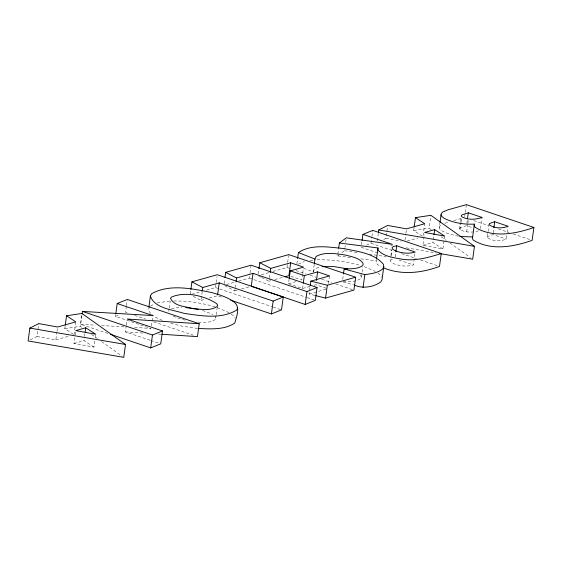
<?xml version="1.0" encoding="UTF-8"?>
<svg xmlns="http://www.w3.org/2000/svg" width="562" height="562" viewBox="0 0 562 562"><rect width="100%" height="100%" fill="white"/><g stroke="black" fill="none" stroke-linecap="round" stroke-linejoin="round"><path stroke-width="0.42" stroke-dasharray="2.81 2.11" d="M376.484 259.124L376.076 262.693L377.762 264.765L381.022 266.845M30.327 339.841L37.001 336.469L38.764 323.6M37.001 336.469L55.835 339.87L56.888 332.149M57.008 331.292L57.598 327M73.327 334.285L64.778 328.658L65.129 326.086M74.036 334.748L75.8 321.878M94.802 341.092L93.98 347.098L73.959 343.48L75.013 335.753M75.132 334.896L75.603 331.468M81.602 327.33L80.176 326.318L81.94 313.448M107.89 333.456L80.717 324.295L82.01 314.861M93.98 347.098L83.977 340.656L84.448 337.228M84.567 336.371L84.918 333.793M95.273 337.657L95.744 334.228M134.529 327.456L151.023 328.426L115.435 316.399L115.674 314.685M126.366 306.311L125.544 312.317L128.846 313.434M126.478 305.454L127.188 300.305M150.054 340.228L125.424 331.903L126.246 325.897M126.359 325.04L126.949 320.747M151.375 325.855L152.787 315.556M168.804 311.411L169.155 308.84M169.274 307.983L170.216 301.12M190.265 293.863L190.736 290.428M193.251 296.336L201.013 300.368L202.187 291.79M206.528 290.111L215.534 287.582L216.124 283.29M216.244 282.433L217.065 276.427M198.316 322.159C203.992 322.314 210.645 323.038 215.394 319.364L216.082 315.514M216.201 314.657L217.262 306.936M224.168 283.501L224.751 279.216M224.709 285.622L234.797 290.863L235.97 282.286M238.674 281.07L249.317 278.078L249.907 273.785M250.027 272.928L250.961 266.065M258.26 273.912L258.963 268.762M261.695 277.502L269.029 281.239L269.388 278.661M269.5 277.804L270.09 273.511M272.907 271.446L286.964 267.491L287.547 263.199M287.667 262.342L288.608 255.478M310.041 286.381L302.574 288.482L288.517 283.733L289.219 278.583M296.891 263.69L297.481 259.398M302.616 273.989L301.794 279.995L288.91 275.647M302.728 273.132L303.438 267.983M302.574 288.482L303.157 284.189M314.868 295.443L309.107 294.01L310.161 286.29M303.747 268.207L313.196 271.938L314.137 265.074M328.454 283.62L329.515 275.9M350.498 257.529L337.622 255.872L338.563 249.008M341.752 252.774L344.506 250.701L344.864 248.13M344.977 247.273L345.216 245.552M345.686 242.124L346.037 239.553M342.743 279.23L343.445 274.08M361.521 244.688L361.991 241.253M343.206 281.787C349.03 281.471 355.746 282.159 360.734 278.562L361.394 277.291L361.977 272.999M362.097 272.141L362.806 266.992M366.452 245.102L370.983 243.255L371.812 237.248M371.925 236.391L372.747 230.385M377.257 241.098L378.317 233.378M383.698 239.447L385.925 238.323L387.45 227.174M390.906 255.513L391.609 250.364M414.946 253.764L413.414 264.913C407.689 266.732 401.451 266.191 395.767 264.477A12.793 3.695 7.8 0 1 390.52 260.143L390.99 256.715M391.11 255.858L392.051 248.994M395.198 256.967L395.908 251.818M404.991 240.009L405.813 234.003M405.933 233.146L406.523 228.853M422.252 236.138L413.702 230.511L414.053 227.94M423.081 235.745L424.724 223.732M444.661 236.082L442.898 248.952L422.877 245.334L424.408 234.178M431.244 229.696L429.094 228.172L430.857 215.302M442.898 248.952L432.902 242.51L433.843 235.647M458.332 236.195L449.052 233.961L444.865 232.352A20.773 6.006 7.8 0 1 439.294 227.561L439.877 223.276M478.634 230.799C472.614 232.71 465.765 232.696 460.109 229.682L459.505 228.467L460.327 222.461M460.447 221.604L461.149 216.454M460.109 229.682L461.051 222.819M461.163 221.962L461.634 218.527M464.711 216.665L465.181 213.237M465.301 212.373L466.355 204.652M466.896 223.107L467.359 219.672M466.692 231.874L467.753 224.154M467.865 223.297L468.455 219.004M480.538 228.615L482.07 217.459M506.769 235.682L506.299 239.117C500.306 241.569 492.572 241.414 487.289 237.494L487.992 232.352M488.111 231.488L489.052 224.624M493.176 232.886L493.766 228.593M507.24 232.254L508.062 226.247M439.294 227.561L439.681 226.177L440.994 224.891M313.196 271.938L314.32 269.331L318.275 267.414L320.6 266.929M487.289 237.494L487.83 236.363L492.937 234.6L506.299 239.117M149.773 306.648L148.635 308.967L149.232 311.601L151.41 314.334M459.505 228.467L460.517 227.575L466.537 225.678L473.014 227.87M337.622 255.872L338.998 254.839M298.359 264.168L304.316 261.576M150.49 306.142L154.178 304.077M390.52 260.143L392.381 259.159M444.851 223.29L448.876 221.948M115.435 316.399L119.32 314.832M171.487 308.847L175.941 307.681L181.807 307.386M191.782 294.263L201.61 291.495M226.388 284.527L235.394 281.991M261.33 274.699L268.769 272.605M453.836 220.55L461.283 218.456M55.835 339.87L69.899 335.914M407.239 241.028L417.995 238M201.013 300.368L205.13 299.209M209.247 298.05L217.48 295.738L222.461 297.417M234.797 290.863L237.269 290.168M241.386 289.016L249.619 286.697M269.029 281.239L270.687 280.768M274.832 279.602L282.286 277.509M73.959 343.48L83.977 340.656M422.877 245.334L432.902 242.51M288.517 283.733L295.984 281.632M314.186 285.215L315.851 284.751L326.164 288.236M309.107 294.01L327.751 288.77M157.248 302.946L169.562 301.049M413.702 230.511L429.094 228.172M64.778 328.658L80.176 326.318M310.224 260.368L315.408 259.918M173.693 300.979C188.193 300.846 202.763 302.939 216.581 307.393M317.137 259.77C331.728 259.588 346.41 261.351 360.425 265.461M80.717 324.295L95.477 325.166M101.553 325.517L124.118 326.845M125.424 331.903L143.647 333.097M158.4 334.06L161.006 334.228M197.634 328.412L182.004 326.178L170.258 323.15M360.797 258.85L376.252 260.838M344.506 250.701L357.334 252.514M369.297 254.207L386.396 256.623M390.815 245.18L392.536 245.475M406.326 247.835L436.491 252.998M385.925 238.323L401.331 241.105M202.545 310.47L211.41 313.814L212.619 314.755M185.165 320.185L178.512 318.394L173.047 316.062M343.22 282.033L353.14 284.758M473.654 220.585L488.483 225.594M498.368 228.938L509.074 232.556M513.19 233.947L529.664 239.51M370.983 243.255L391.623 250.231M401.528 253.574L416.386 258.597M420.509 259.988L437.018 265.566M361.169 247.259L379.195 253.35M398.978 260.037L413.414 264.913M286.964 267.491L290.266 268.608M296.055 270.561L305.974 273.912M310.105 275.31L315.893 277.263M321.682 279.223L331.601 282.574M335.732 283.965L353.92 290.111M249.317 278.078L306.22 297.305M307.049 297.586L315.296 300.368M215.534 287.582L218.836 288.692M219.658 288.973L272.437 306.81M273.265 307.084L281.513 309.873M134.634 315.387L145.382 319.019M153.644 321.815L193.321 335.219M150.876 340.502L159.088 343.277M217.41 307.639L229.296 312.781M364.211 266.599L375.36 271.411M162.404 320.452L155 316.982L152.007 314.776M258.759 276.005L260.958 277.122M441.247 236.82L446.249 240.381M449.818 242.925L470.542 257.677M91.606 334.453L97.324 338.521M101.61 341.577L122.333 356.329M231.151 314.109L233.012 315.437L235.246 318.155M377.882 273.118L379.666 274.446L381.654 277.164M360.397 274.825L361.394 277.291M215.035 316.624L215.731 318.085"/><path stroke-width="0.84" d="M441.058 214.691A20.773 6.006 7.8 0 0 446.621 219.482C455.339 223.226 464.914 224.554 474.356 224.105L472.438 238.66L473.295 240.129C491.139 251.024 513.535 246.858 532.137 240.346L533.9 227.477L466.355 204.652L448.153 209.774L442.758 212.022L441.444 213.307L441.058 214.691L439.997 222.412M474.356 224.105L474.202 225.791L475.059 227.259C492.902 238.155 515.298 233.989 533.9 227.477M338.675 248.151L339.385 243.002L378.015 247.968L377.84 249.823C383.769 256.792 394.011 257.628 402.483 259.279C415.711 261.211 428.764 257.452 441.261 253.532L439.498 266.402C421.619 273.104 401.289 275.331 383.305 267.779M66.541 315.788L75.8 321.878L57.598 327L38.764 323.6L29.863 328.096L28.1 340.965L123.766 357.348L125.53 344.478L81.94 313.448L66.541 315.788L65.248 325.229M82.129 313.996L82.481 311.425L152.787 315.556L117.198 303.529L115.786 313.828M85.15 332.079L85.74 327.787L75.722 330.611L95.744 334.228L85.74 327.787M148.867 307.252L150.398 296.097L151.529 293.778C169.64 283.571 192.323 288.784 211.677 292.521C219.714 294.91 228.102 297.263 234.775 302.567C240.438 307.814 236.433 316.827 234.797 323.038C224.308 330.133 210.539 328.918 198.463 328.503M150.7 347.899L152.464 335.029L162.495 330.962L160.732 343.832L150.7 347.899L110.356 334.292M190.855 289.57L191.909 281.85L217.297 274.713L283.276 297.003L281.513 309.873L271.411 313.961L230.757 300.22M202.306 290.933L202.777 287.498L219.243 282.869L273.174 301.091L283.276 297.003M117.198 303.529L127.307 299.448L199.222 323.747L197.459 336.617L161.87 334.285M217.599 294.881L219.243 282.869M224.99 277.495L225.692 272.345L251.081 265.208L317.059 287.498L315.296 300.368L305.194 304.456L251.263 286.234L253.026 273.364L306.957 291.587L317.059 287.498M236.089 281.429L236.56 277.993L253.026 273.364M258.963 268.762L259.785 262.756L288.728 254.621L355.683 277.242L353.92 290.111L325.56 298.092L315.689 295.647M270.21 272.654L270.793 268.369L290.673 262.777L303.55 267.126L290.28 270.863L289.219 278.583M271.411 313.961L273.174 301.091M290.673 262.777L288.91 275.647L284.765 276.813M297.6 258.541L298.422 252.535C311.727 243.789 329.121 247.217 344.056 248.594C357.544 251.586 374.046 253.033 383.417 264.295L383.776 266.88L382.012 279.75L380.699 282.047C372.992 287.273 362.595 288.889 353.969 284.983M303.276 283.332L304.337 275.612L317.614 271.882L329.515 275.9L310.87 281.14L310.28 285.433M305.194 304.456L306.957 291.587M314.249 264.217L314.959 259.068L316.083 256.462C324.885 251.565 335.542 253.729 345.033 254.972C351.208 256.63 358.774 257.565 362.904 262.967L363.157 264.421L362.497 265.693C357.27 269.437 350.224 268.573 344.155 268.931L343.565 273.223M316.434 280.459L317.614 271.882M325.56 298.092L327.323 285.222L355.683 277.242M362.104 240.395L362.926 234.389L372.747 230.385L441.261 253.532M363.059 287.484L364.822 274.614C370.899 273.778 377.46 273.069 382.462 269.177L383.776 266.88M378.437 232.52L378.788 229.949L387.689 225.453L406.523 228.853L424.724 223.732L415.466 217.642L414.173 227.083M376.603 258.267L378.015 247.968M395.908 251.818L396.73 245.812L415.178 252.043C409.452 253.862 403.214 253.322 397.531 251.607A12.793 3.695 7.8 0 1 392.283 247.273L394.145 246.289L396.73 245.812M433.962 234.79L434.665 229.64L424.64 232.464L444.661 236.082L434.665 229.64M467.479 218.815L468.301 212.808L482.07 217.459C475.571 219.693 468.076 220.163 461.873 216.813L461.269 215.597L462.28 214.705L468.301 212.808M415.466 217.642L430.857 215.302L474.447 246.332L472.684 259.201L439.934 253.588M493.879 227.736L494.701 221.73L508.062 226.247C502.07 228.699 494.335 228.544 489.052 224.624L489.593 223.493L494.701 221.73M237.642 307.885L236.56 310.168C220.859 319.504 200.943 315.816 183.767 313.308C173.061 309.704 154.571 308.559 150.398 296.097M339.385 243.002L346.269 237.831L392.431 244.358L362.926 234.389M322.096 266.697L333.863 266.599L347.576 268.812M472.593 236.974L459.871 236.447M199.222 323.747L127.181 319.033L162.495 330.962M185.685 307.547L198.597 309.423M378.788 229.949L474.447 246.332M29.863 328.096L125.53 344.478M310.87 281.14L327.323 285.222M344.155 268.931L364.822 274.614M82.481 311.425L152.464 335.029M290.28 270.863L304.337 275.612M298.422 252.535L314.959 259.068M259.785 262.756L270.793 268.369M225.692 272.345L236.56 277.993M191.909 281.85L202.777 287.498M217.494 305.215L217.157 306.494C210.216 311.243 200.908 309.184 193.054 308.559C185.636 306.416 174.353 306.43 170.567 298.541L171.073 297.319C184.512 290.884 205.109 295.76 216.799 303.754L217.494 305.215"/></g></svg>
